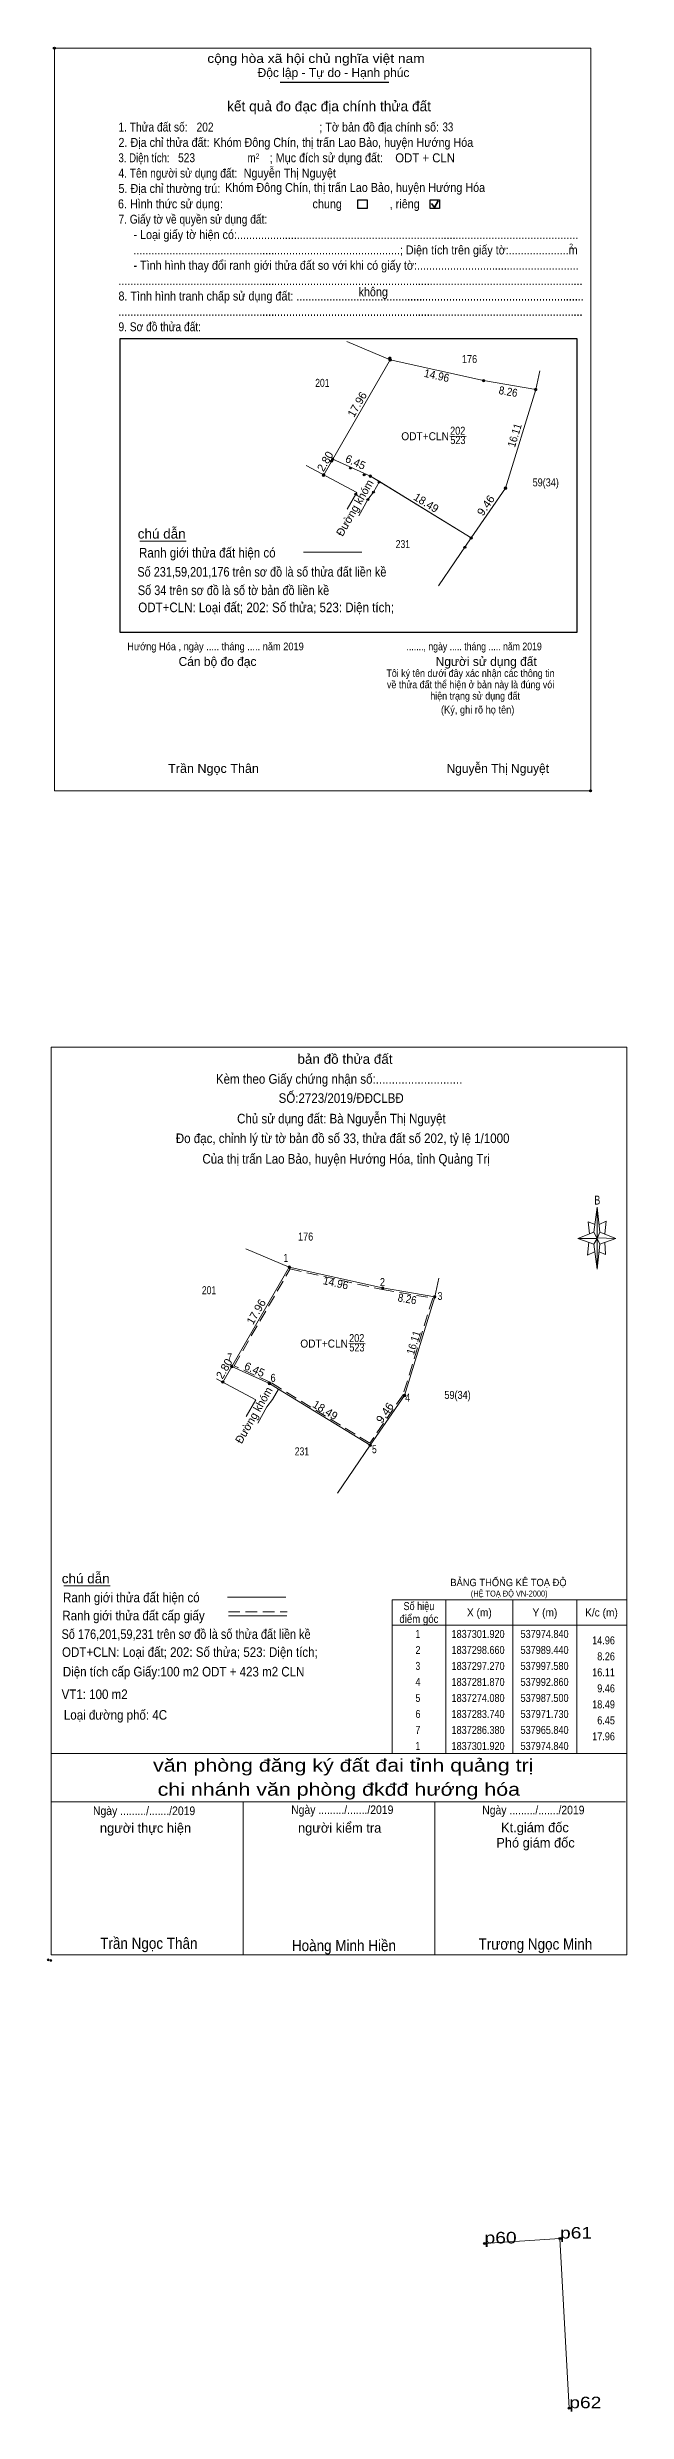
# Model space of a CAD drawing. Header units: metres. Extents: x 536317 to 552141, y 1827901 to 1839668.
# Drawn here: x 537773.1 to 537863.8, y 1837133.9 to 1837503.3 of the extents above; entities that cross this region are included whole.
import ezdxf
from ezdxf.enums import TextEntityAlignment as Align

# ---------------------------------------------------------------- set-up
doc = ezdxf.new("R2010")
doc.units = ezdxf.units.M
doc.header["$LTSCALE"] = 0.6
doc.header["$PDMODE"] = 32
doc.header["$PDSIZE"] = 0.3
doc.linetypes.add('MEDIUM_DASHED', pattern=[4.5, 3, -1.5])
for name, color, linetype, lineweight in [('1', 7, 'Continuous', 13), ('10', 7, 'Continuous', 13), ('17', 7, 'Continuous', 13), ('2', 7, 'Continuous', 25), ('23', 7, 'Continuous', 13), ('36', 7, 'Continuous', 13), ('5', 7, 'Continuous', 13), ('6', 7, 'Continuous', 13), ('63', 7, 'Continuous', 13)]:
    doc.layers.add(name, color=color, linetype=linetype, lineweight=lineweight)
for name, color, linetype in [('12', 7, 'Continuous'), ('13', 7, 'Continuous'), ('7', 7, 'Continuous')]:
    doc.layers.add(name, color=color, linetype=linetype)

msp = doc.modelspace()

# ---------------------------------------------------------------- hatches: boundary and pattern name
at = {"layer": '63'}
for points in [[(537826.97, 1837454.46, 1), (537826.57, 1837454.46, 1)], [(537841.57, 1837451.2, 1), (537841.17, 1837451.2, 1)], [(537849.71, 1837449.81, 1), (537849.31, 1837449.81, 1)], [(537816.56, 1837436.52, 1), (537816.16, 1837436.52, 1)], [(537817.97, 1837438.92, 1), (537817.57, 1837438.92, 1)], [(537823.86, 1837436.28, 1), (537823.46, 1837436.28, 1)], [(537844.99, 1837434.41, 1), (537844.59, 1837434.41, 1)], [(537839.63, 1837426.62, 1), (537839.23, 1837426.62, 1)], [(537811.18, 1837312.71, 1), (537810.78, 1837312.71, 1)], [(537825.78, 1837309.45, 1), (537825.38, 1837309.45, 1)], [(537833.92, 1837308.06, 1), (537833.52, 1837308.06, 1)], [(537802.18, 1837297.17, 1), (537801.78, 1837297.17, 1)], [(537800.77, 1837294.77, 1), (537800.37, 1837294.77, 1)], [(537808.07, 1837294.53, 1), (537807.67, 1837294.53, 1)], [(537829.2, 1837292.66, 1), (537828.8, 1837292.66, 1)], [(537823.84, 1837284.87, 1), (537823.44, 1837284.87, 1)]]:
    msp.add_hatch(color=256, dxfattribs=at).paths.add_polyline_path(points)

# ---------------------------------------------------------------- linework, layer by layer
at = {"layer": '1'}
msp.add_lwpolyline([(537826.77, 1837454.46), (537841.37, 1837451.2), (537849.51, 1837449.81), (537844.79, 1837434.41), (537839.43, 1837426.62), (537823.66, 1837436.28), (537817.77, 1837438.92)], close=True, dxfattribs=at)
at = {"layer": '1', "linetype": 'MEDIUM_DASHED'}
msp.add_lwpolyline([(537811.1, 1837312.43), (537825.53, 1837309.2), (537833.4, 1837307.86), (537828.77, 1837292.77), (537823.57, 1837285.21), (537807.99, 1837294.75), (537802.34, 1837297.28)], close=True, dxfattribs=at)
at = {"layer": '1'}
msp.add_lwpolyline([(537841.51, 1837160.19), (537853.31, 1837160.95), (537854.76, 1837134.43)], dxfattribs=at)
at = {"layer": '10'}
for p, q in [((537826.77, 1837454.46), (537819.96, 1837457.31)), ((537850.18, 1837452.73), (537849.51, 1837449.81)), ((537813.62, 1837437.97), (537821.52, 1837433.73)), ((537823.66, 1837436.28), (537817.77, 1837438.92)), ((537823.28, 1837432.61), (537824.14, 1837433.8)), ((537823.66, 1837436.28), (537825.06, 1837435.42)), ((537824.14, 1837433.8), (537825.06, 1837435.42)), ((537825.06, 1837435.42), (537839.43, 1837426.62)), ((537810.98, 1837312.71), (537804.17, 1837315.56)), ((537834.39, 1837310.98), (537833.72, 1837308.06)), ((537807.87, 1837294.53), (537801.98, 1837297.17)), ((537799.62, 1837295.26), (537805.73, 1837291.98)), ((537807.87, 1837294.53), (537809.27, 1837293.67)), ((537808.35, 1837292.05), (537809.27, 1837293.67)), ((537809.27, 1837293.67), (537823.64, 1837284.87)), ((537807.49, 1837290.86), (537808.35, 1837292.05))]:
    msp.add_line(p, q, dxfattribs=at)
for points in [[(537816.37, 1837436.49), (537817.77, 1837438.92), (537826.77, 1837454.46)], [(537839.43, 1837426.62), (537844.79, 1837434.41), (537849.51, 1837449.81), (537841.37, 1837451.2), (537826.77, 1837454.46)], [(537800.58, 1837294.74), (537801.98, 1837297.17), (537810.98, 1837312.71)], [(537823.64, 1837284.87), (537829, 1837292.66), (537833.72, 1837308.06), (537825.58, 1837309.45), (537810.98, 1837312.71)]]:
    msp.add_lwpolyline(points, dxfattribs=at)
at = {"layer": '17'}
for p, q in [((537787.59, 1837426.12), (537794.83, 1837426.12)), ((537775.71, 1837262.9), (537782.95, 1837262.9))]:
    msp.add_line(p, q, dxfattribs=at)
at = {"layer": '2'}
for p, q in [((537809.56, 1837497.81), (537826.52, 1837497.81)), ((537784.52, 1837457.81), (537855.92, 1837457.81)), ((537855.92, 1837457.81), (537855.92, 1837411.85))]:
    msp.add_line(p, q, dxfattribs=at)
at = {"layer": '2', "lineweight": 35}
for p, q in [((537833.22, 1837478.85), (537833.69, 1837478.23)), ((537833.69, 1837478.23), (537834.27, 1837479.27))]:
    msp.add_line(p, q, dxfattribs=at)
at = {"layer": '2', "lineweight": 13}
msp.add_lwpolyline([(537774.24, 1837503.13), (537858.11, 1837503.13), (537858.11, 1837387.13), (537774.24, 1837387.13)], close=True, dxfattribs=at)
at = {"layer": '2'}
for points in [[(537821.7, 1837479.47), (537823.14, 1837479.47), (537823.14, 1837478.12), (537821.7, 1837478.12)], [(537833.03, 1837479.47), (537834.47, 1837479.47), (537834.47, 1837478.12), (537833.03, 1837478.12)]]:
    msp.add_lwpolyline(points, close=True, dxfattribs=at)
msp.add_lwpolyline([(537855.92, 1837411.85), (537784.52, 1837411.85), (537784.52, 1837457.81)], dxfattribs=at)
for p in [(537774.24, 1837503.13), (537858.1, 1837387.13)]:
    msp.add_point(p, dxfattribs=at)
at = {"layer": '23'}
for p, q in [((537820.03, 1837431.13), (537821.52, 1837433.73)), ((537821.84, 1837430.09), (537823.28, 1837432.61)), ((537804.24, 1837289.38), (537805.73, 1837291.98)), ((537806.05, 1837288.34), (537807.49, 1837290.86))]:
    msp.add_line(p, q, dxfattribs=at)
at = {"layer": '36'}
for p, q in [((537834.3, 1837419.16), (537839.43, 1837426.62)), ((537818.51, 1837277.41), (537823.64, 1837284.87))]:
    msp.add_line(p, q, dxfattribs=at)
at = {"layer": '5'}
for p, q in [((537858.62, 1837318.19), (537859.12, 1837322.09)), ((537859.52, 1837318.19), (537862.02, 1837317.19)), ((537858.62, 1837316.29), (537856.12, 1837317.19)), ((537859.52, 1837316.29), (537859.12, 1837312.39)), ((537860.42, 1837314.69), (537859.42, 1837315.09)), ((537860.32, 1837316.59), (537860.42, 1837314.69)), ((537773.75, 1837236.75), (537863.75, 1837236.75)), ((537773.75, 1837229.15), (537863.55, 1837229.15)), ((537773.75, 1837229.15), (537863.55, 1837229.15)), ((537773.75, 1837229.15), (537863.55, 1837229.15)), ((537803.75, 1837205.25), (537803.75, 1837229.15)), ((537833.75, 1837205.25), (537833.75, 1837229.15))]:
    msp.add_line(p, q, dxfattribs=at)
for points in [[(537773.75, 1837347.05), (537863.75, 1837347.05), (537863.75, 1837205.25), (537773.75, 1837205.25)], [(537859.12, 1837322.09), (537859.52, 1837318.19), (537859.12, 1837317.19)], [(537859.12, 1837317.19), (537856.12, 1837317.19), (537858.62, 1837318.19), (537859.52, 1837316.29), (537862.02, 1837317.19), (537859.12, 1837317.29)], [(537859.12, 1837317.19), (537859.12, 1837312.39), (537858.62, 1837316.29)]]:
    msp.add_lwpolyline(points, close=True, dxfattribs=at)
for points in [[(537859.12, 1837317.19), (537858.62, 1837318.19), (537856.12, 1837317.19)], [(537858.82, 1837319.39), (537857.72, 1837319.79), (537857.92, 1837317.89)], [(537859.42, 1837319.39), (537860.52, 1837319.89), (537860.32, 1837317.89)], [(537857.82, 1837316.59), (537857.62, 1837314.59), (537858.72, 1837315.09)], [(537859.12, 1837317.19), (537859.52, 1837316.29), (537862.02, 1837317.19)], [(537863.75, 1837205.25), (537773.75, 1837205.25), (537773.75, 1837229.15)]]:
    msp.add_lwpolyline(points, dxfattribs=at)
for p in [(537773.28, 1837204.48), (537773.68, 1837204.41)]:
    msp.add_point(p, dxfattribs=at)
at = {"layer": '6'}
for p, q in [((537813.19, 1837424.38), (537822.33, 1837424.38)), ((537801.31, 1837261.16), (537810.45, 1837261.16)), ((537801.45, 1837258.23), (537810.59, 1837258.23))]:
    msp.add_line(p, q, dxfattribs=at)
at = {"layer": '6', "linetype": 'MEDIUM_DASHED'}
msp.add_line((537801.45, 1837258.85), (537810.65, 1837258.85), dxfattribs=at)
at = {"layer": '63'}
for p, q in [((537836.07, 1837442.51), (537838.65, 1837442.49)), ((537820.28, 1837300.76), (537822.86, 1837300.74)), ((537835.45, 1837260.75), (537835.45, 1837236.75)), ((537845.95, 1837260.75), (537845.95, 1837236.75)), ((537855.95, 1837260.75), (537855.95, 1837236.75)), ((537827.05, 1837256.75), (537863.75, 1837256.75))]:
    msp.add_line(p, q, dxfattribs=at)
msp.add_lwpolyline([(537827.05, 1837260.75), (537863.75, 1837260.75), (537863.75, 1837236.75), (537827.05, 1837236.75)], close=True, dxfattribs=at)
for centre in [(537826.77, 1837454.46), (537841.37, 1837451.2), (537849.51, 1837449.81), (537816.36, 1837436.52), (537817.77, 1837438.92), (537823.66, 1837436.28), (537844.79, 1837434.41), (537839.43, 1837426.62), (537810.98, 1837312.71), (537825.58, 1837309.45), (537833.72, 1837308.06), (537801.98, 1837297.17), (537800.57, 1837294.77), (537807.87, 1837294.53), (537829, 1837292.66), (537823.64, 1837284.87)]:
    msp.add_circle(centre, 0.2, dxfattribs=at)
at = {"layer": '7'}
for p in [(537826.68, 1837454.74), (537826.77, 1837454.46), (537841.37, 1837451.2), (537849.51, 1837449.81), (537816.31, 1837436.39), (537817.59, 1837438.61), (537820.55, 1837437.55), (537822.7, 1837436.48), (537821.38, 1837433.48), (537823.28, 1837432.61), (537824.14, 1837433.8), (537825.01, 1837435.33), (537844.79, 1837434.41), (537838.43, 1837425.16), (537841.51, 1837160.19), (537853.31, 1837160.95), (537854.76, 1837134.44)]:
    msp.add_point(p, dxfattribs=at)

# ---------------------------------------------------------------- texts
at = {"layer": '1'}
for s, width, p in [('201', 0.8, (537816.15, 1837450.23)), ('202', 0.85, (537837.315, 1837442.75)), ('ODT+CLN', 0.95, (537832.22, 1837441.89)), ('523', 0.85, (537837.345, 1837441.29)), ('201', 0.8, (537798.43, 1837308.48)), ('ODT+CLN', 0.95, (537816.43, 1837300.14)), ('202', 0.85, (537821.525, 1837301)), ('523', 0.85, (537821.555, 1837299.54))]:
    msp.add_text(s, height=1.25, dxfattribs=dict(at, width=width)).set_placement(p, align=Align.CENTER)
for s, height, width, p in [('BẢNG THỐNG KÊ TOẠ ĐỘ ', 1.15, 0.95, (537836.16, 1837262.87)), ('(HỆ TOẠ ĐỘ VN-2000)', 0.93, 0.9, (537839.36, 1837261.25))]:
    msp.add_text(s, height=height, dxfattribs=dict(at, width=width)).set_placement(p)
at = {"layer": '12', "width": 1.25}
for s, p in [('p60', (537841.51, 1837160.19)), ('p61', (537853.31, 1837160.95)), ('p62', (537854.76, 1837134.44))]:
    msp.add_text(s, height=1.8, dxfattribs=at).set_placement(p)
at = {"layer": '13'}
for s, width, p in [('176', 0.85, (537839.165, 1837453.95)), ('59(34)', 0.85, (537851.08, 1837434.68)), ('231', 0.8, (537828.74, 1837425.05)), ('176', 0.85, (537813.535, 1837316.86)), ('59(34)', 0.85, (537837.29, 1837292.12)), ('231', 0.8, (537812.95, 1837283.3))]:
    msp.add_text(s, height=1.25, dxfattribs=dict(at, width=width)).set_placement(p, align=Align.CENTER)
at = {"layer": '2'}
for s, height, width, p in [('cộng hòa xã hội chủ nghĩa việt nam', 1.4, 1.15, (537798.16, 1837500.84)), ('2. Địa chỉ thửa đất:', 1.4, 0.9, (537784.27, 1837487.72)), ('1. Thửa đất số:', 1.4, 0.85, (537784.27, 1837490.12)), ('202', 1.4, 0.85, (537796.48, 1837490.12)), ('Khóm Đông Chín, thị trấn Lao Bảo, huyện Hướng Hóa', 1.4, 0.9, (537799.11, 1837487.72)), ('; Tờ bản đồ địa chính số:', 1.4, 0.9, (537815.68, 1837490.12)), ('33', 1.4, 0.8, (537834.95, 1837490.14)), ('4. Tên người sử dụng đất:', 1.4, 0.85, (537784.27, 1837482.92)), ('3. Diện tích:', 1.4, 0.8, (537784.27, 1837485.32)), ('523', 1.4, 0.85, (537793.59, 1837485.33)), ('Nguyễn Thị Nguyệt', 1.4, 0.9, (537803.85, 1837482.93)), ('m', 1.4, 0.8, (537804.45, 1837485.32)), ('2', 0.7999, 0.8, (537805.71, 1837485.88)), ('; Mục đích sử dụng đất:', 1.4, 0.9, (537807.92, 1837485.32)), ('ODT + CLN', 1.4, 0.95, (537827.55, 1837485.31)), ('5. Địa chỉ thường trú:', 1.4, 0.9, (537784.27, 1837480.52)), ('Khóm Đông Chín, thị trấn Lao Bảo, huyện Hướng Hóa', 1.4, 0.9, (537800.96, 1837480.68)), ('6. Hình thức sử dụng:', 1.4, 0.9, (537784.19, 1837478.12)), ('7. Giấy tờ về quyền sử dụng đất:', 1.4, 0.85, (537784.27, 1837475.72)), ('chung                , riêng', 1.4, 0.9, (537814.61, 1837478.12)), ('     - Loại giấy tờ hiện có:..................................................................................................................', 1.4, 0.9, (537784.27, 1837473.32)), ('     - Tình hình thay đổi ranh giới thửa đất so với khi có giấy tờ:......................................................', 1.4, 0.9, (537784.27, 1837468.52)), ('     .........................................................................................; Diện tích trên giấy tờ:....................m', 1.4, 0.9, (537784.27, 1837470.92)), ('2', 0.7999, 0.8, (537854.75, 1837471.8)), ('...........................................................................................................................................................', 1.4, 0.9, (537784.27, 1837466.12)), ('8. Tình hình tranh chấp sử dụng đất: ................................................................................................', 1.4, 0.9, (537784.27, 1837463.72)), ('không', 1.4, 0.9, (537821.81, 1837464.38)), ('9. Sơ đồ thửa đất:', 1.4, 0.85, (537784.27, 1837458.92)), ('...........................................................................................................................................................', 1.4, 0.9, (537784.27, 1837461.32)), ('Hướng Hóa , ngày ..... tháng ..... năm 2019', 1.2, 0.9, (537785.64, 1837409.08)), ('......., ngày ..... tháng ..... năm 2019', 1.2, 0.85, (537829.31, 1837409.08)), ('(Ký, ghi rõ họ tên)', 1.2, 0.9, (537834.7, 1837399.2)), ('Trần Ngọc Thân', 1.4, 1.05, (537792.03, 1837389.92))]:
    msp.add_text(s, height=height, dxfattribs=dict(at, width=width)).set_placement(p)
for s, p in [('Độc lập - Tự do - Hạnh phúc', (537806.03, 1837498.63)), ('Cán bộ đo đạc', (537793.67, 1837406.63)), ('Người sử dụng đất', (537833.87, 1837406.63)), ('Nguyễn Thị Nguyệt', (537835.57, 1837389.92))]:
    msp.add_text(s, height=1.4, dxfattribs=at).set_placement(p)
for s, height, p in [('kết quả đo đạc địa chính thửa đất', 1.6, (537817.195, 1837493.28)), ('.', 0.4001, (537858.1037, 1837386.92))]:
    msp.add_text(s, height=height, dxfattribs=at).set_placement(p, align=Align.CENTER)
at = {"layer": '2', "width": 0.9}
for s, p in [('Tôi ký tên dưới đây xác nhận các thông tin', (537839.315, 1837404.92)), ('về thửa đất thể hiện ở bản này là đúng vói', (537839.33, 1837403.15)), ('hiện trạng sử dụng đất', (537840.035, 1837401.38))]:
    msp.add_text(s, height=1.157, dxfattribs=at).set_placement(p, align=Align.CENTER)
at = {"layer": '5'}
for s, height, width, p in [('bản đồ thửa đất', 1.5, 1.05, (537819.69, 1837344.47)), ('Kèm theo Giấy chứng nhận số:...........................', 1.5, 0.9, (537818.77, 1837341.36)), ('SỐ:2723/2019/ĐĐCLBĐ', 1.5, 0.9, (537819.09, 1837338.37)), ('Chủ sử dụng đất: Bà Nguyễn Thị Nguyệt', 1.5, 0.9, (537819.125, 1837335.16)), ('Đo đạc, chỉnh lý từ tờ bản đồ số 33, thửa đất số 202, tỷ lệ 1/1000 ', 1.5, 0.9, (537819.575, 1837332.09)), ('Của thị trấn Lao Bảo, huyện Hướng Hóa, tỉnh Quảng Trị', 1.5, 0.9, (537819.865, 1837328.88)), ('B', 1.378, 0.75, (537859.15, 1837322.49)), ('văn phòng đăng ký đất đai tỉnh quảng trị', 2, 1.25, (537819.415, 1837233.89)), ('chi nhánh văn phòng đkđđ hướng hóa', 2, 1.25, (537818.725, 1837230.13)), ('Ngày ........./......./2019', 1.35, 0.9, (537788.275, 1837227.1)), ('Ngày ........./......./2019', 1.35, 0.9, (537819.265, 1837227.27)), ('Ngày ........./......./2019', 1.35, 0.9, (537849.145, 1837227.22)), ('Trần Ngọc Thân', 1.75, 0.9, (537789.02, 1837206.21)), ('Hoàng Minh Hiền', 1.75, 0.9, (537819.52, 1837205.85)), ('Trương Ngọc Minh', 1.75, 0.9, (537849.465, 1837206.08))]:
    msp.add_text(s, height=height, dxfattribs=dict(at, width=width)).set_placement(p, align=Align.CENTER)
for s, p in [('người thực hiện', (537788.5, 1837224.34)), ('người kiểm tra', (537818.855, 1837224.36)), ('Kt.giám đốc', (537849.395, 1837224.42)), ('Phó giám đốc', (537849.48, 1837222.04))]:
    msp.add_text(s, height=1.5, dxfattribs=at).set_placement(p, align=Align.CENTER)
at = {"layer": '6'}
for s, width, p in [('chú dẫn', 1.05, (537787.28, 1837426.53)), ('Ranh giới thửa đất hiện có ', 0.9, (537787.48, 1837423.57)), ('Số 231,59,201,176 trên sơ đồ là số thửa đất liền kề', 0.85, (537787.22, 1837420.58)), ('Số 34 trên sơ đồ là số tờ bản đồ liền kề', 0.85, (537787.3, 1837417.7)), ('ODT+CLN: Loại đất; 202: Số thửa; 523: Diện tích;', 0.9, (537787.36, 1837415.03)), ('chú dẫn', 1.05, (537775.4, 1837263.31)), ('Ranh giới thửa đất cấp giấy', 0.9, (537775.49, 1837257.53)), ('Ranh giới thửa đất hiện có ', 0.9, (537775.6, 1837260.35)), ('Số 176,201,59,231 trên sơ đồ là số thửa đất liền kề', 0.85, (537775.37, 1837254.63)), ('ODT+CLN: Loại đất; 202: Số thửa; 523: Diện tích;', 0.9, (537775.44, 1837251.82)), ('Diện tích cấp Giấy:100 m2 ODT + 423 m2 CLN', 0.9, (537775.57, 1837248.76)), ('VT1: 100 m2', 0.9, (537775.37, 1837245.23)), ('Loại đường phố: 4C', 0.9, (537775.73, 1837242.01))]:
    msp.add_text(s, height=1.5, dxfattribs=dict(at, width=width)).set_placement(p)
at = {"layer": '63'}
for s, rotation, width, p in [('14.96', 347.413, 0.95, (537833.9038, 1837451.3849)), ('8.26', 350.31, 0.9, (537845.1048, 1837448.8764)), ('16.11', 72.96, 0.9, (537846.8076, 1837442.4819)), ('9.46', 55.47, 1.05, (537842.226, 1837431.3557)), ('14.96', 347.413, 0.95, (537818.1138, 1837309.6349)), ('8.26', 350.31, 0.9, (537829.3148, 1837307.1264)), ('16.11', 72.96, 0.9, (537831.0176, 1837300.7319)), ('9.46', 55.47, 1.05, (537826.436, 1837289.6057))]:
    msp.add_text(s, height=1.25, rotation=rotation, dxfattribs=dict(at, width=width)).set_placement(p, align=Align.CENTER)
for s, rotation, p in [('17.96', 59.923, (537822.1398, 1837447.1718)), ('2.80', 60.052, (537817.1332, 1837438.283)), ('6.45', 335.857, (537821.0844, 1837437.9012)), ('Đường khóm', 60.052, (537821.7649, 1837431.018)), ('18.49', 328.51, (537832.0635, 1837431.5885)), ('17.96', 59.923, (537806.3498, 1837305.4218)), ('2.80', 60.052, (537801.3432, 1837296.533)), ('6.45', 335.857, (537805.2944, 1837296.1512)), ('Đường khóm', 60.052, (537805.9749, 1837289.268)), ('18.49', 328.51, (537816.2735, 1837289.8385))]:
    msp.add_text(s, height=1.25, rotation=rotation, dxfattribs=at).set_placement(p, align=Align.CENTER)
for s, width, p in [(' 1', 0.75, (537810.79, 1837313.52)), (' 2', 0.85, (537825.94, 1837309.75)), (' 3', 0.8, (537834.92, 1837307.58)), (' 7', 0.8, (537802.01, 1837297.97)), (' 6', 0.85, (537808.84, 1837294.79)), (' 4', 0.85, (537829.89, 1837291.7)), (' 5', 0.8, (537824.65, 1837283.64)), ('14.96', 0.85, (537861.9, 1837253.78)), ('8.26', 0.85, (537861.9, 1837251.28)), ('16.11', 0.85, (537861.9, 1837248.78)), ('18.49', 0.85, (537861.9, 1837243.78)), ('9.46', 0.85, (537861.9, 1837246.28)), ('6.45', 0.85, (537861.9, 1837241.28)), ('17.96', 0.85, (537861.9, 1837238.78))]:
    msp.add_text(s, height=1.25, dxfattribs=dict(at, width=width)).set_placement(p, align=Align.RIGHT)
for s, width, p in [('Số hiệu', 0.85, (537831.25, 1837259.13)), ('X (m)', 0.95, (537840.7, 1837258.13)), ('Y (m)', 0.95, (537850.955, 1837258.13)), ('K/c (m)', 0.95, (537859.795, 1837258.13)), ('điểm góc', 0.9, (537831.25, 1837257.13)), (' 1', 0.75, (537830.9, 1837254.78)), ('1837301.920', 0.85, (537840.5, 1837254.78)), ('537974.840', 0.85, (537850.9, 1837254.78)), (' 2', 0.85, (537830.905, 1837252.28)), ('1837298.660', 0.85, (537840.5, 1837252.28)), ('537989.440', 0.85, (537850.9, 1837252.28)), (' 4', 0.85, (537830.9, 1837247.28)), (' 3', 0.8, (537830.895, 1837249.78)), ('1837297.270', 0.85, (537840.5, 1837249.78)), ('1837281.870', 0.85, (537840.5, 1837247.28)), ('537997.580', 0.85, (537850.9, 1837249.78)), ('537992.860', 0.85, (537850.9, 1837247.28)), (' 5', 0.8, (537830.905, 1837244.78)), ('1837274.080', 0.85, (537840.5, 1837244.78)), ('537987.500', 0.85, (537850.9, 1837244.78)), (' 6', 0.85, (537830.905, 1837242.28)), (' 7', 0.8, (537830.905, 1837239.78)), ('1837283.740', 0.85, (537840.5, 1837242.28)), ('1837286.380', 0.85, (537840.5, 1837239.78)), ('537971.730', 0.85, (537850.9, 1837242.28)), ('537965.840', 0.85, (537850.9, 1837239.78)), (' 1', 0.75, (537830.9, 1837237.28)), ('1837301.920', 0.85, (537840.5, 1837237.28)), ('537974.840', 0.85, (537850.9, 1837237.28))]:
    msp.add_text(s, height=1.25, dxfattribs=dict(at, width=width)).set_placement(p, align=Align.CENTER)

doc.saveas('drawing.dxf')
